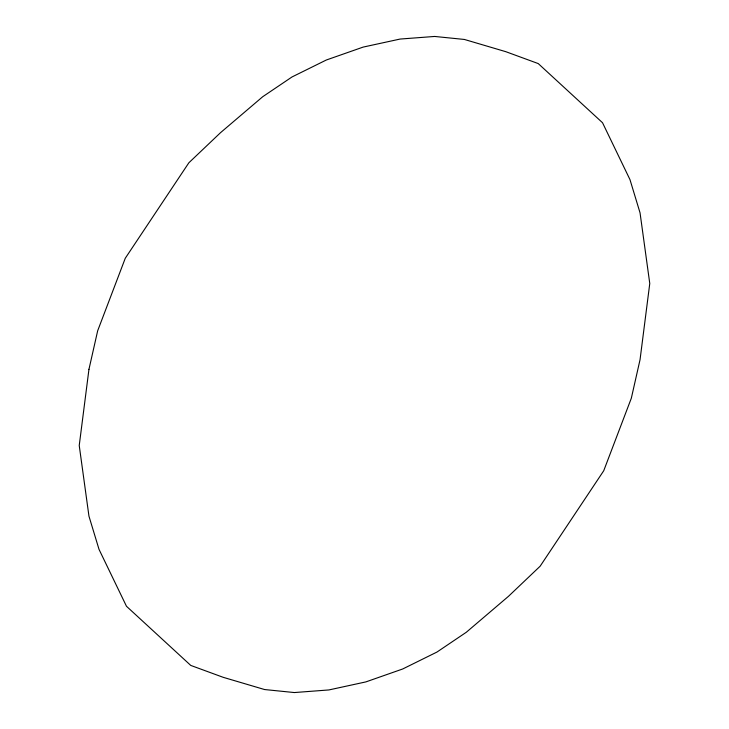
<?xml version="1.0" encoding="UTF-8"?>
<svg xmlns="http://www.w3.org/2000/svg" width="729" height="729" viewBox="0 0 729 729"><rect width="100%" height="100%" fill="white"/><g stroke="black" fill="none" stroke-linecap="round" stroke-linejoin="round"><path stroke-width="1.09" d="M88.956 369.311L79.233 445.501L88.956 516.168L99.016 549.356L126.472 606.264L190.761 665.422L223.211 677.323L264.6 689.543L294.352 692.55L328.888 689.944L365.849 681.907L402.718 668.976L436.981 652.045L466.305 632.262L508.478 596.322L540.143 566.214L603.73 470.743L631.332 398.207L640.044 359.689L649.767 283.499L640.044 212.832L629.984 179.644L602.528 122.736L538.239 63.578L505.789 51.677L464.4 39.457L434.648 36.45L400.112 39.056L363.151 47.093L326.282 60.024L292.019 76.955L262.695 96.738L220.523 132.678L188.857 162.786L125.27 258.257L97.668 330.793L88.956 369.311"/></g></svg>
